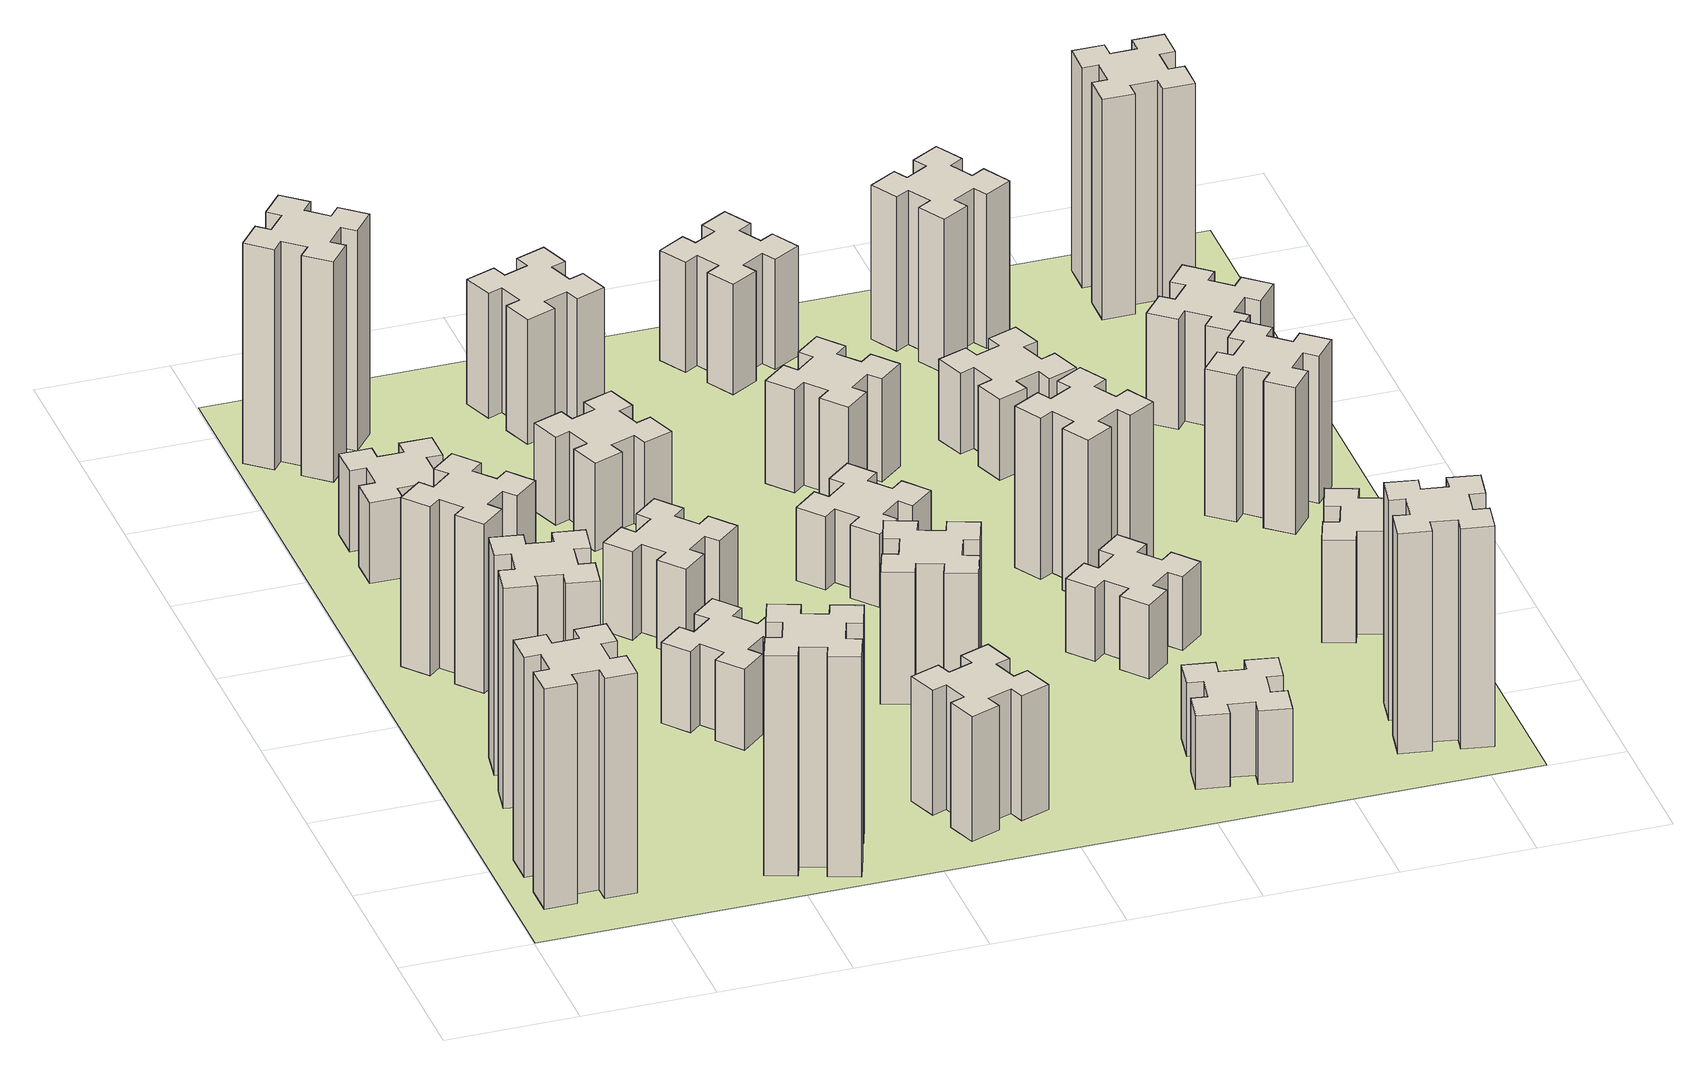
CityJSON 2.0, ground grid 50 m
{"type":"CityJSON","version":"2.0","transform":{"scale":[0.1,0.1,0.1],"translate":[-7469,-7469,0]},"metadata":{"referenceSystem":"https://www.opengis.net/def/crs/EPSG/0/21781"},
"CityObjects":{
"building1":{"type":"Building","attributes":{"class":"1000","function":"1000","usage":"1000","yearOfConstruction":2016,"roofType":"1000","measuredHeight":90,"storeysAboveGround":30,"storeysBelowGround":0},"geometry":[{"type":"Solid","lod":"1","boundaries":[[[[0,1,2,3,4,5,6,7,8,9,10,11,12,13,14,15,16,17,18,19]],[[17,16,20,21]],[[16,15,22,20]],[[15,14,23,22]],[[14,13,24,23]],[[13,12,25,24]],[[12,11,26,25]],[[11,10,27,26]],[[10,9,28,27]],[[9,8,29,28]],[[8,7,30,29]],[[7,6,31,30]],[[6,5,32,31]],[[5,4,33,32]],[[4,3,34,33]],[[3,2,35,34]],[[2,1,36,35]],[[1,0,37,36]],[[0,19,38,37]],[[19,18,39,38]],[[18,17,21,39]],[[24,25,26,27,28,29,30,31,32,33,34,35,36,37,38,39,21,20,22,23]]]]}]},
"building2":{"type":"Building","attributes":{"class":"1000","function":"1000","usage":"1000","yearOfConstruction":2016,"roofType":"1000","measuredHeight":90,"storeysAboveGround":30,"storeysBelowGround":0},"geometry":[{"type":"Solid","lod":"1","boundaries":[[[[40,41,42,43,44,45,46,47,48,49,50,51,52,53,54,55,56,57,58,59]],[[57,56,60,61]],[[56,55,62,60]],[[55,54,63,62]],[[54,53,64,63]],[[53,52,65,64]],[[52,51,66,65]],[[51,50,67,66]],[[50,49,68,67]],[[49,48,69,68]],[[48,47,70,69]],[[47,46,71,70]],[[46,45,72,71]],[[45,44,73,72]],[[44,43,74,73]],[[43,42,75,74]],[[42,41,76,75]],[[41,40,77,76]],[[40,59,78,77]],[[59,58,79,78]],[[58,57,61,79]],[[64,65,66,67,68,69,70,71,72,73,74,75,76,77,78,79,61,60,62,63]]]]}]},
"building3":{"type":"Building","attributes":{"class":"1000","function":"1000","usage":"1000","yearOfConstruction":2016,"roofType":"1000","measuredHeight":69,"storeysAboveGround":30,"storeysBelowGround":0},"geometry":[{"type":"Solid","lod":"1","boundaries":[[[[80,81,82,83,84,85,86,87,88,89,90,91,92,93,94,95,96,97,98,99]],[[97,96,100,101]],[[96,95,102,100]],[[95,94,103,102]],[[94,93,104,103]],[[93,92,105,104]],[[92,91,106,105]],[[91,90,107,106]],[[90,89,108,107]],[[89,88,109,108]],[[88,87,110,109]],[[87,86,111,110]],[[86,85,112,111]],[[85,84,113,112]],[[84,83,114,113]],[[83,82,115,114]],[[82,81,116,115]],[[81,80,117,116]],[[80,99,118,117]],[[99,98,119,118]],[[98,97,101,119]],[[104,105,106,107,108,109,110,111,112,113,114,115,116,117,118,119,101,100,102,103]]]]}]},
"building4":{"type":"Building","attributes":{"class":"1000","function":"1000","usage":"1000","yearOfConstruction":2016,"roofType":"1000","measuredHeight":33,"storeysAboveGround":30,"storeysBelowGround":0},"geometry":[{"type":"Solid","lod":"1","boundaries":[[[[120,121,122,123,124,125,126,127,128,129,130,131,132,133,134,135,136,137,138,139]],[[137,136,140,141]],[[136,135,142,140]],[[135,134,143,142]],[[134,133,144,143]],[[133,132,145,144]],[[132,131,146,145]],[[131,130,147,146]],[[130,129,148,147]],[[129,128,149,148]],[[128,127,150,149]],[[127,126,151,150]],[[126,125,152,151]],[[125,124,153,152]],[[124,123,154,153]],[[123,122,155,154]],[[122,121,156,155]],[[121,120,157,156]],[[120,139,158,157]],[[139,138,159,158]],[[138,137,141,159]],[[144,145,146,147,148,149,150,151,152,153,154,155,156,157,158,159,141,140,142,143]]]]}]},
"building5":{"type":"Building","attributes":{"class":"1000","function":"1000","usage":"1000","yearOfConstruction":2016,"roofType":"1000","measuredHeight":90,"storeysAboveGround":30,"storeysBelowGround":0},"geometry":[{"type":"Solid","lod":"1","boundaries":[[[[160,161,162,163,164,165,166,167,168,169,170,171,172,173,174,175,176,177,178,179]],[[177,176,180,181]],[[176,175,182,180]],[[175,174,183,182]],[[174,173,184,183]],[[173,172,185,184]],[[172,171,186,185]],[[171,170,187,186]],[[170,169,188,187]],[[169,168,189,188]],[[168,167,190,189]],[[167,166,191,190]],[[166,165,192,191]],[[165,164,193,192]],[[164,163,194,193]],[[163,162,195,194]],[[162,161,196,195]],[[161,160,197,196]],[[160,179,198,197]],[[179,178,199,198]],[[178,177,181,199]],[[184,185,186,187,188,189,190,191,192,193,194,195,196,197,198,199,181,180,182,183]]]]}]},
"building6":{"type":"Building","attributes":{"class":"1000","function":"1000","usage":"1000","yearOfConstruction":2016,"roofType":"1000","measuredHeight":90,"storeysAboveGround":30,"storeysBelowGround":0},"geometry":[{"type":"Solid","lod":"1","boundaries":[[[[200,201,202,203,204,205,206,207,208,209,210,211,212,213,214,215,216,217,218,219]],[[217,216,220,221]],[[216,215,222,220]],[[215,214,223,222]],[[214,213,224,223]],[[213,212,225,224]],[[212,211,226,225]],[[211,210,227,226]],[[210,209,228,227]],[[209,208,229,228]],[[208,207,230,229]],[[207,206,231,230]],[[206,205,232,231]],[[205,204,233,232]],[[204,203,234,233]],[[203,202,235,234]],[[202,201,236,235]],[[201,200,237,236]],[[200,219,238,237]],[[219,218,239,238]],[[218,217,221,239]],[[224,225,226,227,228,229,230,231,232,233,234,235,236,237,238,239,221,220,222,223]]]]}]},
"building7":{"type":"Building","attributes":{"class":"1000","function":"1000","usage":"1000","yearOfConstruction":2016,"roofType":"1000","measuredHeight":33,"storeysAboveGround":30,"storeysBelowGround":0},"geometry":[{"type":"Solid","lod":"1","boundaries":[[[[240,241,242,243,244,245,246,247,248,249,250,251,252,253,254,255,256,257,258,259]],[[257,256,260,261]],[[256,255,262,260]],[[255,254,263,262]],[[254,253,264,263]],[[253,252,265,264]],[[252,251,266,265]],[[251,250,267,266]],[[250,249,268,267]],[[249,248,269,268]],[[248,247,270,269]],[[247,246,271,270]],[[246,245,272,271]],[[245,244,273,272]],[[244,243,274,273]],[[243,242,275,274]],[[242,241,276,275]],[[241,240,277,276]],[[240,259,278,277]],[[259,258,279,278]],[[258,257,261,279]],[[264,265,266,267,268,269,270,271,272,273,274,275,276,277,278,279,261,260,262,263]]]]}]},
"building8":{"type":"Building","attributes":{"class":"1000","function":"1000","usage":"1000","yearOfConstruction":2016,"roofType":"1000","measuredHeight":36,"storeysAboveGround":30,"storeysBelowGround":0},"geometry":[{"type":"Solid","lod":"1","boundaries":[[[[280,281,282,283,284,285,286,287,288,289,290,291,292,293,294,295,296,297,298,299]],[[297,296,300,301]],[[296,295,302,300]],[[295,294,303,302]],[[294,293,304,303]],[[293,292,305,304]],[[292,291,306,305]],[[291,290,307,306]],[[290,289,308,307]],[[289,288,309,308]],[[288,287,310,309]],[[287,286,311,310]],[[286,285,312,311]],[[285,284,313,312]],[[284,283,314,313]],[[283,282,315,314]],[[282,281,316,315]],[[281,280,317,316]],[[280,299,318,317]],[[299,298,319,318]],[[298,297,301,319]],[[304,305,306,307,308,309,310,311,312,313,314,315,316,317,318,319,301,300,302,303]]]]}]},
"building9":{"type":"Building","attributes":{"class":"1000","function":"1000","usage":"1000","yearOfConstruction":2016,"roofType":"1000","measuredHeight":51,"storeysAboveGround":30,"storeysBelowGround":0},"geometry":[{"type":"Solid","lod":"1","boundaries":[[[[320,321,322,323,324,325,326,327,328,329,330,331,332,333,334,335,336,337,338,339]],[[337,336,340,341]],[[336,335,342,340]],[[335,334,343,342]],[[334,333,344,343]],[[333,332,345,344]],[[332,331,346,345]],[[331,330,347,346]],[[330,329,348,347]],[[329,328,349,348]],[[328,327,350,349]],[[327,326,351,350]],[[326,325,352,351]],[[325,324,353,352]],[[324,323,354,353]],[[323,322,355,354]],[[322,321,356,355]],[[321,320,357,356]],[[320,339,358,357]],[[339,338,359,358]],[[338,337,341,359]],[[344,345,346,347,348,349,350,351,352,353,354,355,356,357,358,359,341,340,342,343]]]]}]},
"building10":{"type":"Building","attributes":{"class":"1000","function":"1000","usage":"1000","yearOfConstruction":2016,"roofType":"1000","measuredHeight":36,"storeysAboveGround":30,"storeysBelowGround":0},"geometry":[{"type":"Solid","lod":"1","boundaries":[[[[360,361,362,363,364,365,366,367,368,369,370,371,372,373,374,375,376,377,378,379]],[[377,376,380,381]],[[376,375,382,380]],[[375,374,383,382]],[[374,373,384,383]],[[373,372,385,384]],[[372,371,386,385]],[[371,370,387,386]],[[370,369,388,387]],[[369,368,389,388]],[[368,367,390,389]],[[367,366,391,390]],[[366,365,392,391]],[[365,364,393,392]],[[364,363,394,393]],[[363,362,395,394]],[[362,361,396,395]],[[361,360,397,396]],[[360,379,398,397]],[[379,378,399,398]],[[378,377,381,399]],[[384,385,386,387,388,389,390,391,392,393,394,395,396,397,398,399,381,380,382,383]]]]}]},
"building11":{"type":"Building","attributes":{"class":"1000","function":"1000","usage":"1000","yearOfConstruction":2016,"roofType":"1000","measuredHeight":51,"storeysAboveGround":30,"storeysBelowGround":0},"geometry":[{"type":"Solid","lod":"1","boundaries":[[[[400,401,402,403,404,405,406,407,408,409,410,411,412,413,414,415,416,417,418,419]],[[417,416,420,421]],[[416,415,422,420]],[[415,414,423,422]],[[414,413,424,423]],[[413,412,425,424]],[[412,411,426,425]],[[411,410,427,426]],[[410,409,428,427]],[[409,408,429,428]],[[408,407,430,429]],[[407,406,431,430]],[[406,405,432,431]],[[405,404,433,432]],[[404,403,434,433]],[[403,402,435,434]],[[402,401,436,435]],[[401,400,437,436]],[[400,419,438,437]],[[419,418,439,438]],[[418,417,421,439]],[[424,425,426,427,428,429,430,431,432,433,434,435,436,437,438,439,421,420,422,423]]]]}]},
"building12":{"type":"Building","attributes":{"class":"1000","function":"1000","usage":"1000","yearOfConstruction":2016,"roofType":"1000","measuredHeight":54,"storeysAboveGround":30,"storeysBelowGround":0},"geometry":[{"type":"Solid","lod":"1","boundaries":[[[[440,441,442,443,444,445,446,447,448,449,450,451,452,453,454,455,456,457,458,459]],[[457,456,460,461]],[[456,455,462,460]],[[455,454,463,462]],[[454,453,464,463]],[[453,452,465,464]],[[452,451,466,465]],[[451,450,467,466]],[[450,449,468,467]],[[449,448,469,468]],[[448,447,470,469]],[[447,446,471,470]],[[446,445,472,471]],[[445,444,473,472]],[[444,443,474,473]],[[443,442,475,474]],[[442,441,476,475]],[[441,440,477,476]],[[440,459,478,477]],[[459,458,479,478]],[[458,457,461,479]],[[464,465,466,467,468,469,470,471,472,473,474,475,476,477,478,479,461,460,462,463]]]]}]},
"building13":{"type":"Building","attributes":{"class":"1000","function":"1000","usage":"1000","yearOfConstruction":2016,"roofType":"1000","measuredHeight":30,"storeysAboveGround":30,"storeysBelowGround":0},"geometry":[{"type":"Solid","lod":"1","boundaries":[[[[480,481,482,483,484,485,486,487,488,489,490,491,492,493,494,495,496,497,498,499]],[[497,496,500,501]],[[496,495,502,500]],[[495,494,503,502]],[[494,493,504,503]],[[493,492,505,504]],[[492,491,506,505]],[[491,490,507,506]],[[490,489,508,507]],[[489,488,509,508]],[[488,487,510,509]],[[487,486,511,510]],[[486,485,512,511]],[[485,484,513,512]],[[484,483,514,513]],[[483,482,515,514]],[[482,481,516,515]],[[481,480,517,516]],[[480,499,518,517]],[[499,498,519,518]],[[498,497,501,519]],[[504,505,506,507,508,509,510,511,512,513,514,515,516,517,518,519,501,500,502,503]]]]}]},
"building14":{"type":"Building","attributes":{"class":"1000","function":"1000","usage":"1000","yearOfConstruction":2016,"roofType":"1000","measuredHeight":42,"storeysAboveGround":30,"storeysBelowGround":0},"geometry":[{"type":"Solid","lod":"1","boundaries":[[[[520,521,522,523,524,525,526,527,528,529,530,531,532,533,534,535,536,537,538,539]],[[537,536,540,541]],[[536,535,542,540]],[[535,534,543,542]],[[534,533,544,543]],[[533,532,545,544]],[[532,531,546,545]],[[531,530,547,546]],[[530,529,548,547]],[[529,528,549,548]],[[528,527,550,549]],[[527,526,551,550]],[[526,525,552,551]],[[525,524,553,552]],[[524,523,554,553]],[[523,522,555,554]],[[522,521,556,555]],[[521,520,557,556]],[[520,539,558,557]],[[539,538,559,558]],[[538,537,541,559]],[[544,545,546,547,548,549,550,551,552,553,554,555,556,557,558,559,541,540,542,543]]]]}]},
"building15":{"type":"Building","attributes":{"class":"1000","function":"1000","usage":"1000","yearOfConstruction":2016,"roofType":"1000","measuredHeight":30,"storeysAboveGround":30,"storeysBelowGround":0},"geometry":[{"type":"Solid","lod":"1","boundaries":[[[[560,561,562,563,564,565,566,567,568,569,570,571,572,573,574,575,576,577,578,579]],[[577,576,580,581]],[[576,575,582,580]],[[575,574,583,582]],[[574,573,584,583]],[[573,572,585,584]],[[572,571,586,585]],[[571,570,587,586]],[[570,569,588,587]],[[569,568,589,588]],[[568,567,590,589]],[[567,566,591,590]],[[566,565,592,591]],[[565,564,593,592]],[[564,563,594,593]],[[563,562,595,594]],[[562,561,596,595]],[[561,560,597,596]],[[560,579,598,597]],[[579,578,599,598]],[[578,577,581,599]],[[584,585,586,587,588,589,590,591,592,593,594,595,596,597,598,599,581,580,582,583]]]]}]},
"building16":{"type":"Building","attributes":{"class":"1000","function":"1000","usage":"1000","yearOfConstruction":2016,"roofType":"1000","measuredHeight":45,"storeysAboveGround":30,"storeysBelowGround":0},"geometry":[{"type":"Solid","lod":"1","boundaries":[[[[600,601,602,603,604,605,606,607,608,609,610,611,612,613,614,615,616,617,618,619]],[[617,616,620,621]],[[616,615,622,620]],[[615,614,623,622]],[[614,613,624,623]],[[613,612,625,624]],[[612,611,626,625]],[[611,610,627,626]],[[610,609,628,627]],[[609,608,629,628]],[[608,607,630,629]],[[607,606,631,630]],[[606,605,632,631]],[[605,604,633,632]],[[604,603,634,633]],[[603,602,635,634]],[[602,601,636,635]],[[601,600,637,636]],[[600,619,638,637]],[[619,618,639,638]],[[618,617,621,639]],[[624,625,626,627,628,629,630,631,632,633,634,635,636,637,638,639,621,620,622,623]]]]}]},
"building17":{"type":"Building","attributes":{"class":"1000","function":"1000","usage":"1000","yearOfConstruction":2016,"roofType":"1000","measuredHeight":30,"storeysAboveGround":30,"storeysBelowGround":0},"geometry":[{"type":"Solid","lod":"1","boundaries":[[[[640,641,642,643,644,645,646,647,648,649,650,651,652,653,654,655,656,657,658,659]],[[657,656,660,661]],[[656,655,662,660]],[[655,654,663,662]],[[654,653,664,663]],[[653,652,665,664]],[[652,651,666,665]],[[651,650,667,666]],[[650,649,668,667]],[[649,648,669,668]],[[648,647,670,669]],[[647,646,671,670]],[[646,645,672,671]],[[645,644,673,672]],[[644,643,674,673]],[[643,642,675,674]],[[642,641,676,675]],[[641,640,677,676]],[[640,659,678,677]],[[659,658,679,678]],[[658,657,661,679]],[[664,665,666,667,668,669,670,671,672,673,674,675,676,677,678,679,661,660,662,663]]]]}]},
"building18":{"type":"Building","attributes":{"class":"1000","function":"1000","usage":"1000","yearOfConstruction":2016,"roofType":"1000","measuredHeight":66,"storeysAboveGround":30,"storeysBelowGround":0},"geometry":[{"type":"Solid","lod":"1","boundaries":[[[[680,681,682,683,684,685,686,687,688,689,690,691,692,693,694,695,696,697,698,699]],[[697,696,700,701]],[[696,695,702,700]],[[695,694,703,702]],[[694,693,704,703]],[[693,692,705,704]],[[692,691,706,705]],[[691,690,707,706]],[[690,689,708,707]],[[689,688,709,708]],[[688,687,710,709]],[[687,686,711,710]],[[686,685,712,711]],[[685,684,713,712]],[[684,683,714,713]],[[683,682,715,714]],[[682,681,716,715]],[[681,680,717,716]],[[680,699,718,717]],[[699,698,719,718]],[[698,697,701,719]],[[704,705,706,707,708,709,710,711,712,713,714,715,716,717,718,719,701,700,702,703]]]]}]},
"building19":{"type":"Building","attributes":{"class":"1000","function":"1000","usage":"1000","yearOfConstruction":2016,"roofType":"1000","measuredHeight":33,"storeysAboveGround":30,"storeysBelowGround":0},"geometry":[{"type":"Solid","lod":"1","boundaries":[[[[720,721,722,723,724,725,726,727,728,729,730,731,732,733,734,735,736,737,738,739]],[[737,736,740,741]],[[736,735,742,740]],[[735,734,743,742]],[[734,733,744,743]],[[733,732,745,744]],[[732,731,746,745]],[[731,730,747,746]],[[730,729,748,747]],[[729,728,749,748]],[[728,727,750,749]],[[727,726,751,750]],[[726,725,752,751]],[[725,724,753,752]],[[724,723,754,753]],[[723,722,755,754]],[[722,721,756,755]],[[721,720,757,756]],[[720,739,758,757]],[[739,738,759,758]],[[738,737,741,759]],[[744,745,746,747,748,749,750,751,752,753,754,755,756,757,758,759,741,740,742,743]]]]}]},
"building20":{"type":"Building","attributes":{"class":"1000","function":"1000","usage":"1000","yearOfConstruction":2016,"roofType":"1000","measuredHeight":90,"storeysAboveGround":30,"storeysBelowGround":0},"geometry":[{"type":"Solid","lod":"1","boundaries":[[[[760,761,762,763,764,765,766,767,768,769,770,771,772,773,774,775,776,777,778,779]],[[777,776,780,781]],[[776,775,782,780]],[[775,774,783,782]],[[774,773,784,783]],[[773,772,785,784]],[[772,771,786,785]],[[771,770,787,786]],[[770,769,788,787]],[[769,768,789,788]],[[768,767,790,789]],[[767,766,791,790]],[[766,765,792,791]],[[765,764,793,792]],[[764,763,794,793]],[[763,762,795,794]],[[762,761,796,795]],[[761,760,797,796]],[[760,779,798,797]],[[779,778,799,798]],[[778,777,781,799]],[[784,785,786,787,788,789,790,791,792,793,794,795,796,797,798,799,781,780,782,783]]]]}]},
"building21":{"type":"Building","attributes":{"class":"1000","function":"1000","usage":"1000","yearOfConstruction":2016,"roofType":"1000","measuredHeight":63,"storeysAboveGround":30,"storeysBelowGround":0},"geometry":[{"type":"Solid","lod":"1","boundaries":[[[[800,801,802,803,804,805,806,807,808,809,810,811,812,813,814,815,816,817,818,819]],[[817,816,820,821]],[[816,815,822,820]],[[815,814,823,822]],[[814,813,824,823]],[[813,812,825,824]],[[812,811,826,825]],[[811,810,827,826]],[[810,809,828,827]],[[809,808,829,828]],[[808,807,830,829]],[[807,806,831,830]],[[806,805,832,831]],[[805,804,833,832]],[[804,803,834,833]],[[803,802,835,834]],[[802,801,836,835]],[[801,800,837,836]],[[800,819,838,837]],[[819,818,839,838]],[[818,817,821,839]],[[824,825,826,827,828,829,830,831,832,833,834,835,836,837,838,839,821,820,822,823]]]]}]},
"building22":{"type":"Building","attributes":{"class":"1000","function":"1000","usage":"1000","yearOfConstruction":2016,"roofType":"1000","measuredHeight":42,"storeysAboveGround":30,"storeysBelowGround":0},"geometry":[{"type":"Solid","lod":"1","boundaries":[[[[840,841,842,843,844,845,846,847,848,849,850,851,852,853,854,855,856,857,858,859]],[[857,856,860,861]],[[856,855,862,860]],[[855,854,863,862]],[[854,853,864,863]],[[853,852,865,864]],[[852,851,866,865]],[[851,850,867,866]],[[850,849,868,867]],[[849,848,869,868]],[[848,847,870,869]],[[847,846,871,870]],[[846,845,872,871]],[[845,844,873,872]],[[844,843,874,873]],[[843,842,875,874]],[[842,841,876,875]],[[841,840,877,876]],[[840,859,878,877]],[[859,858,879,878]],[[858,857,861,879]],[[864,865,866,867,868,869,870,871,872,873,874,875,876,877,878,879,861,860,862,863]]]]}]},
"building23":{"type":"Building","attributes":{"class":"1000","function":"1000","usage":"1000","yearOfConstruction":2016,"roofType":"1000","measuredHeight":60,"storeysAboveGround":30,"storeysBelowGround":0},"geometry":[{"type":"Solid","lod":"1","boundaries":[[[[880,881,882,883,884,885,886,887,888,889,890,891,892,893,894,895,896,897,898,899]],[[897,896,900,901]],[[896,895,902,900]],[[895,894,903,902]],[[894,893,904,903]],[[893,892,905,904]],[[892,891,906,905]],[[891,890,907,906]],[[890,889,908,907]],[[889,888,909,908]],[[888,887,910,909]],[[887,886,911,910]],[[886,885,912,911]],[[885,884,913,912]],[[884,883,914,913]],[[883,882,915,914]],[[882,881,916,915]],[[881,880,917,916]],[[880,899,918,917]],[[899,898,919,918]],[[898,897,901,919]],[[904,905,906,907,908,909,910,911,912,913,914,915,916,917,918,919,901,900,902,903]]]]}]},
"building24":{"type":"Building","attributes":{"class":"1000","function":"1000","usage":"1000","yearOfConstruction":2016,"roofType":"1000","measuredHeight":45,"storeysAboveGround":30,"storeysBelowGround":0},"geometry":[{"type":"Solid","lod":"1","boundaries":[[[[920,921,922,923,924,925,926,927,928,929,930,931,932,933,934,935,936,937,938,939]],[[937,936,940,941]],[[936,935,942,940]],[[935,934,943,942]],[[934,933,944,943]],[[933,932,945,944]],[[932,931,946,945]],[[931,930,947,946]],[[930,929,948,947]],[[929,928,949,948]],[[928,927,950,949]],[[927,926,951,950]],[[926,925,952,951]],[[925,924,953,952]],[[924,923,954,953]],[[923,922,955,954]],[[922,921,956,955]],[[921,920,957,956]],[[920,939,958,957]],[[939,938,959,958]],[[938,937,941,959]],[[944,945,946,947,948,949,950,951,952,953,954,955,956,957,958,959,941,940,942,943]]]]}]},
"building25":{"type":"Building","attributes":{"class":"1000","function":"1000","usage":"1000","yearOfConstruction":2016,"roofType":"1000","measuredHeight":90,"storeysAboveGround":30,"storeysBelowGround":0},"geometry":[{"type":"Solid","lod":"1","boundaries":[[[[960,961,962,963,964,965,966,967,968,969,970,971,972,973,974,975,976,977,978,979]],[[977,976,980,981]],[[976,975,982,980]],[[975,974,983,982]],[[974,973,984,983]],[[973,972,985,984]],[[972,971,986,985]],[[971,970,987,986]],[[970,969,988,987]],[[969,968,989,988]],[[968,967,990,989]],[[967,966,991,990]],[[966,965,992,991]],[[965,964,993,992]],[[964,963,994,993]],[[963,962,995,994]],[[962,961,996,995]],[[961,960,997,996]],[[960,979,998,997]],[[979,978,999,998]],[[978,977,981,999]],[[984,985,986,987,988,989,990,991,992,993,994,995,996,997,998,999,981,980,982,983]]]]}]},
"landuse1":{"type":"LandUse","attributes":{"name":"plot1","function":"1010"},"geometry":[{"type":"MultiSurface","lod":"1","boundaries":[[[1000,1001,1002,1003]]]}]}
},
"vertices":[
[165,425,0],[165,325,0],[105,325,0],[105,205,0],[225,205,0],[225,265,0],[325,265,0],[325,205,0],[445,205,0],[445,325,0],[385,325,0],[385,425,0],[445,425,0],[445,545,0],[325,545,0],[325,485,0],[225,485,0],[225,545,0],[105,545,0],[105,425,0],[225,485,900],[225,545,900],[325,485,900],[325,545,900],[445,545,900],[445,425,900],[385,425,900],[385,325,900],[445,325,900],[445,205,900],[325,205,900],[325,265,900],[225,265,900],[225,205,900],[105,205,900],[105,325,900],[165,325,900],[165,425,900],[105,425,900],[105,545,900],
[444,1115,0],[345,1132,0],[356,1191,0],[237,1212,0],[217,1094,0],[276,1084,0],[258,985,0],[199,996,0],[178,877,0],[297,857,0],[307,916,0],[405,898,0],[395,839,0],[513,818,0],[534,937,0],[475,947,0],[492,1045,0],[551,1035,0],[572,1153,0],[454,1174,0],[492,1045,900],[551,1035,900],[475,947,900],[534,937,900],[513,818,900],[395,839,900],[405,898,900],[307,916,900],[297,857,900],[178,877,900],[199,996,900],[258,985,900],[276,1084,900],[217,1094,900],[237,1212,900],[356,1191,900],[345,1132,900],[444,1115,900],[454,1174,900],[572,1153,900],
[492,1888,0],[427,1964,0],[473,2003,0],[396,2095,0],[304,2018,0],[343,1972,0],[266,1907,0],[228,1953,0],[136,1876,0],[213,1784,0],[259,1823,0],[323,1746,0],[277,1708,0],[354,1616,0],[446,1693,0],[408,1739,0],[484,1803,0],[523,1757,0],[615,1834,0],[538,1926,0],[484,1803,690],[523,1757,690],[408,1739,690],[446,1693,690],[354,1616,690],[277,1708,690],[323,1746,690],[259,1823,690],[213,1784,690],[136,1876,690],[228,1953,690],[266,1907,690],[343,1972,690],[304,2018,690],[396,2095,690],[473,2003,690],[427,1964,690],[492,1888,690],[538,1926,690],[615,1834,690],
[485,2545,0],[485,2645,0],[545,2645,0],[545,2765,0],[425,2765,0],[425,2705,0],[325,2705,0],[325,2765,0],[205,2765,0],[205,2645,0],[265,2645,0],[265,2545,0],[205,2545,0],[205,2425,0],[325,2425,0],[325,2485,0],[425,2485,0],[425,2425,0],[545,2425,0],[545,2545,0],[425,2485,330],[425,2425,330],[325,2485,330],[325,2425,330],[205,2425,330],[205,2545,330],[265,2545,330],[265,2645,330],[205,2645,330],[205,2765,330],[325,2765,330],[325,2705,330],[425,2705,330],[425,2765,330],[545,2765,330],[545,2645,330],[485,2645,330],[485,2545,330],[545,2545,330],[545,2425,330],
[1029,360,0],[995,266,0],[939,287,0],[897,174,0],[1010,133,0],[1031,189,0],[1125,155,0],[1104,99,0],[1217,57,0],[1258,170,0],[1202,191,0],[1236,285,0],[1292,264,0],[1333,377,0],[1220,418,0],[1200,362,0],[1106,396,0],[1127,452,0],[1014,493,0],[973,380,0],[1106,396,900],[1127,452,900],[1200,362,900],[1220,418,900],[1333,377,900],[1292,264,900],[1236,285,900],[1202,191,900],[1258,170,900],[1217,57,900],[1104,99,900],[1125,155,900],[1031,189,900],[1010,133,900],[897,174,900],[939,287,900],[995,266,900],[1029,360,900],[973,380,900],[1014,493,900],
[384,3387,0],[308,3452,0],[346,3498,0],[254,3575,0],[177,3483,0],[223,3444,0],[159,3368,0],[113,3406,0],[36,3314,0],[128,3237,0],[166,3283,0],[243,3219,0],[204,3173,0],[296,3096,0],[373,3188,0],[327,3226,0],[392,3303,0],[438,3264,0],[515,3356,0],[423,3433,0],[392,3303,900],[438,3264,900],[327,3226,900],[373,3188,900],[296,3096,900],[204,3173,900],[243,3219,900],[166,3283,900],[128,3237,900],[36,3314,900],[113,3406,900],[159,3368,900],[223,3444,900],[177,3483,900],[254,3575,900],[346,3498,900],[308,3452,900],[384,3387,900],[423,3433,900],[515,3356,900],
[1083,1332,0],[1006,1267,0],[968,1313,0],[876,1236,0],[953,1144,0],[999,1183,0],[1063,1106,0],[1017,1068,0],[1094,976,0],[1186,1053,0],[1148,1099,0],[1224,1163,0],[1263,1117,0],[1355,1194,0],[1278,1286,0],[1232,1248,0],[1167,1324,0],[1213,1363,0],[1136,1455,0],[1044,1378,0],[1167,1324,330],[1213,1363,330],[1232,1248,330],[1278,1286,330],[1355,1194,330],[1263,1117,330],[1224,1163,330],[1148,1099,330],[1186,1053,330],[1094,976,330],[1017,1068,330],[1063,1106,330],[999,1183,330],[953,1144,330],[876,1236,330],[968,1313,330],[1006,1267,330],[1083,1332,330],[1044,1378,330],[1136,1455,330],
[1083,1972,0],[1006,1907,0],[968,1953,0],[876,1876,0],[953,1784,0],[999,1823,0],[1063,1746,0],[1017,1708,0],[1094,1616,0],[1186,1693,0],[1148,1739,0],[1224,1803,0],[1263,1757,0],[1355,1834,0],[1278,1926,0],[1232,1888,0],[1167,1964,0],[1213,2003,0],[1136,2095,0],[1044,2018,0],[1167,1964,360],[1213,2003,360],[1232,1888,360],[1278,1926,360],[1355,1834,360],[1263,1757,360],[1224,1803,360],[1148,1739,360],[1186,1693,360],[1094,1616,360],[1017,1708,360],[1063,1746,360],[999,1823,360],[953,1784,360],[876,1876,360],[968,1953,360],[1006,1907,360],[1083,1972,360],[1044,2018,360],[1136,2095,360],
[1765,496,0],[1671,462,0],[1650,518,0],[1537,477,0],[1579,364,0],[1635,385,0],[1669,291,0],[1613,270,0],[1654,157,0],[1767,199,0],[1746,255,0],[1840,289,0],[1860,233,0],[1973,274,0],[1932,387,0],[1876,366,0],[1842,460,0],[1898,480,0],[1857,593,0],[1744,552,0],[1842,460,510],[1898,480,510],[1876,366,510],[1932,387,510],[1973,274,510],[1860,233,510],[1840,289,510],[1746,255,510],[1767,199,510],[1654,157,510],[1613,270,510],[1669,291,510],[1635,385,510],[1579,364,510],[1537,477,510],[1650,518,510],[1671,462,510],[1765,496,510],[1744,552,510],[1857,593,510],
[1106,2475,0],[1200,2509,0],[1220,2453,0],[1333,2494,0],[1292,2607,0],[1236,2586,0],[1202,2680,0],[1258,2700,0],[1217,2813,0],[1104,2772,0],[1125,2716,0],[1031,2682,0],[1010,2738,0],[897,2697,0],[939,2584,0],[995,2605,0],[1029,2511,0],[973,2490,0],[1014,2377,0],[1127,2419,0],[1029,2511,360],[973,2490,360],[995,2605,360],[939,2584,360],[897,2697,360],[1010,2738,360],[1031,2682,360],[1125,2716,360],[1104,2772,360],[1217,2813,360],[1258,2700,360],[1202,2680,360],[1236,2586,360],[1292,2607,360],[1333,2494,360],[1220,2453,360],[1200,2509,360],[1106,2475,360],[1127,2419,360],[1014,2377,360],
[1125,3456,0],[1031,3422,0],[1010,3478,0],[897,3437,0],[939,3324,0],[995,3345,0],[1029,3251,0],[973,3230,0],[1014,3117,0],[1127,3159,0],[1106,3215,0],[1200,3249,0],[1220,3193,0],[1333,3234,0],[1292,3347,0],[1236,3326,0],[1202,3420,0],[1258,3440,0],[1217,3553,0],[1104,3512,0],[1202,3420,510],[1258,3440,510],[1236,3326,510],[1292,3347,510],[1333,3234,510],[1220,3193,510],[1200,3249,510],[1106,3215,510],[1127,3159,510],[1014,3117,510],[973,3230,510],[1029,3251,510],[995,3345,510],[939,3324,510],[897,3437,510],[1010,3478,510],[1031,3422,510],[1125,3456,510],[1104,3512,510],[1217,3553,510],
[1769,1300,0],[1735,1206,0],[1679,1227,0],[1637,1114,0],[1750,1073,0],[1771,1129,0],[1865,1095,0],[1844,1039,0],[1957,997,0],[1998,1110,0],[1942,1131,0],[1976,1225,0],[2032,1204,0],[2073,1317,0],[1960,1358,0],[1940,1302,0],[1846,1336,0],[1867,1392,0],[1754,1433,0],[1713,1320,0],[1846,1336,540],[1867,1392,540],[1940,1302,540],[1960,1358,540],[2073,1317,540],[2032,1204,540],[1976,1225,540],[1942,1131,540],[1998,1110,540],[1957,997,540],[1844,1039,540],[1865,1095,540],[1771,1129,540],[1750,1073,540],[1637,1114,540],[1679,1227,540],[1735,1206,540],[1769,1300,540],[1713,1320,540],[1754,1433,540],
[1972,1988,0],[1907,2064,0],[1953,2103,0],[1876,2195,0],[1784,2118,0],[1823,2072,0],[1746,2007,0],[1708,2053,0],[1616,1976,0],[1693,1884,0],[1739,1923,0],[1803,1846,0],[1757,1808,0],[1834,1716,0],[1926,1793,0],[1888,1839,0],[1964,1903,0],[2003,1857,0],[2095,1934,0],[2018,2026,0],[1964,1903,300],[2003,1857,300],[1888,1839,300],[1926,1793,300],[1834,1716,300],[1757,1808,300],[1803,1846,300],[1739,1923,300],[1693,1884,300],[1616,1976,300],[1708,2053,300],[1746,2007,300],[1823,2072,300],[1784,2118,300],[1876,2195,300],[1953,2103,300],[1907,2064,300],[1972,1988,300],[2018,2026,300],[2095,1934,300],
[1988,2479,0],[2064,2543,0],[2103,2497,0],[2195,2574,0],[2118,2666,0],[2072,2628,0],[2007,2704,0],[2053,2743,0],[1976,2835,0],[1884,2758,0],[1923,2712,0],[1846,2647,0],[1808,2693,0],[1716,2616,0],[1793,2524,0],[1839,2563,0],[1903,2486,0],[1857,2448,0],[1934,2356,0],[2026,2433,0],[1903,2486,420],[1857,2448,420],[1839,2563,420],[1793,2524,420],[1716,2616,420],[1808,2693,420],[1846,2647,420],[1923,2712,420],[1884,2758,420],[1976,2835,420],[2053,2743,420],[2007,2704,420],[2072,2628,420],[2118,2666,420],[2195,2574,420],[2103,2497,420],[2064,2543,420],[1988,2479,420],[2026,2433,420],[1934,2356,420],
[2596,444,0],[2578,345,0],[2519,356,0],[2498,237,0],[2617,217,0],[2627,276,0],[2725,258,0],[2715,199,0],[2833,178,0],[2854,297,0],[2795,307,0],[2812,405,0],[2871,395,0],[2892,513,0],[2774,534,0],[2764,475,0],[2665,492,0],[2676,551,0],[2557,572,0],[2537,454,0],[2665,492,300],[2676,551,300],[2764,475,300],[2774,534,300],[2892,513,300],[2871,395,300],[2812,405,300],[2795,307,300],[2854,297,300],[2833,178,300],[2715,199,300],[2725,258,300],[2627,276,300],[2617,217,300],[2498,237,300],[2519,356,300],[2578,345,300],[2596,444,300],[2537,454,300],[2557,572,300],
[1844,3556,0],[1757,3506,0],[1727,3558,0],[1623,3498,0],[1683,3394,0],[1735,3424,0],[1785,3337,0],[1733,3307,0],[1793,3203,0],[1897,3263,0],[1867,3315,0],[1954,3365,0],[1984,3313,0],[2088,3373,0],[2028,3477,0],[1976,3447,0],[1926,3534,0],[1978,3564,0],[1918,3668,0],[1814,3608,0],[1926,3534,450],[1978,3564,450],[1976,3447,450],[2028,3477,450],[2088,3373,450],[1984,3313,450],[1954,3365,450],[1867,3315,450],[1897,3263,450],[1793,3203,450],[1733,3307,450],[1785,3337,450],[1735,3424,450],[1683,3394,450],[1623,3498,450],[1727,3558,450],[1757,3506,450],[1844,3556,450],[1814,3608,450],[1918,3668,450],
[2628,1099,0],[2704,1163,0],[2743,1117,0],[2835,1194,0],[2758,1286,0],[2712,1248,0],[2647,1324,0],[2693,1363,0],[2616,1455,0],[2524,1378,0],[2563,1332,0],[2486,1267,0],[2448,1313,0],[2356,1236,0],[2433,1144,0],[2479,1183,0],[2543,1106,0],[2497,1068,0],[2574,976,0],[2666,1053,0],[2543,1106,300],[2497,1068,300],[2479,1183,300],[2433,1144,300],[2356,1236,300],[2448,1313,300],[2486,1267,300],[2563,1332,300],[2524,1378,300],[2616,1455,300],[2693,1363,300],[2647,1324,300],[2712,1248,300],[2758,1286,300],[2835,1194,300],[2743,1117,300],[2704,1163,300],[2628,1099,300],[2666,1053,300],[2574,976,300],
[2475,1744,0],[2525,1657,0],[2473,1627,0],[2533,1523,0],[2637,1583,0],[2607,1635,0],[2694,1685,0],[2724,1633,0],[2828,1693,0],[2768,1797,0],[2716,1767,0],[2666,1854,0],[2718,1884,0],[2658,1988,0],[2554,1928,0],[2584,1876,0],[2497,1826,0],[2467,1878,0],[2363,1818,0],[2423,1714,0],[2497,1826,660],[2467,1878,660],[2584,1876,660],[2554,1928,660],[2658,1988,660],[2718,1884,660],[2666,1854,660],[2716,1767,660],[2768,1797,660],[2828,1693,660],[2724,1633,660],[2694,1685,660],[2607,1635,660],[2637,1583,660],[2533,1523,660],[2473,1627,660],[2525,1657,660],[2475,1744,660],[2423,1714,660],[2363,1818,660],
[2586,2475,0],[2680,2509,0],[2700,2453,0],[2813,2494,0],[2772,2607,0],[2716,2586,0],[2682,2680,0],[2738,2700,0],[2697,2813,0],[2584,2772,0],[2605,2716,0],[2511,2682,0],[2490,2738,0],[2377,2697,0],[2419,2584,0],[2475,2605,0],[2509,2511,0],[2453,2490,0],[2494,2377,0],[2607,2419,0],[2509,2511,330],[2453,2490,330],[2475,2605,330],[2419,2584,330],[2377,2697,330],[2490,2738,330],[2511,2682,330],[2605,2716,330],[2584,2772,330],[2697,2813,330],[2738,2700,330],[2682,2680,330],[2716,2586,330],[2772,2607,330],[2813,2494,330],[2700,2453,330],[2680,2509,330],[2586,2475,330],[2607,2419,330],[2494,2377,330],
[3504,475,0],[3405,492,0],[3416,551,0],[3297,572,0],[3277,454,0],[3336,444,0],[3318,345,0],[3259,356,0],[3238,237,0],[3357,217,0],[3367,276,0],[3465,258,0],[3455,199,0],[3573,178,0],[3594,297,0],[3535,307,0],[3552,405,0],[3611,395,0],[3632,513,0],[3514,534,0],[3552,405,900],[3611,395,900],[3535,307,900],[3594,297,900],[3573,178,900],[3455,199,900],[3465,258,900],[3367,276,900],[3357,217,900],[3238,237,900],[3259,356,900],[3318,345,900],[3336,444,900],[3277,454,900],[3297,572,900],[3416,551,900],[3405,492,900],[3504,475,900],[3514,534,900],[3632,513,900],
[2716,3347,0],[2666,3434,0],[2718,3464,0],[2658,3568,0],[2554,3508,0],[2584,3456,0],[2497,3406,0],[2467,3458,0],[2363,3398,0],[2423,3294,0],[2475,3324,0],[2525,3237,0],[2473,3207,0],[2533,3103,0],[2637,3163,0],[2607,3215,0],[2694,3265,0],[2724,3213,0],[2828,3273,0],[2768,3377,0],[2694,3265,630],[2724,3213,630],[2607,3215,630],[2637,3163,630],[2533,3103,630],[2473,3207,630],[2525,3237,630],[2475,3324,630],[2423,3294,630],[2363,3398,630],[2467,3458,630],[2497,3406,630],[2584,3456,630],[2554,3508,630],[2658,3568,630],[2718,3464,630],[2666,3434,630],[2716,3347,630],[2768,3377,630],[2828,3273,630],
[3351,1029,0],[3445,995,0],[3424,939,0],[3537,897,0],[3578,1010,0],[3522,1031,0],[3556,1125,0],[3612,1104,0],[3653,1217,0],[3540,1258,0],[3520,1202,0],[3426,1236,0],[3447,1292,0],[3334,1333,0],[3293,1220,0],[3349,1200,0],[3315,1106,0],[3259,1127,0],[3217,1014,0],[3330,973,0],[3315,1106,420],[3259,1127,420],[3349,1200,420],[3293,1220,420],[3334,1333,420],[3447,1292,420],[3426,1236,420],[3520,1202,420],[3540,1258,420],[3653,1217,420],[3612,1104,420],[3556,1125,420],[3522,1031,420],[3578,1010,420],[3537,897,420],[3424,939,420],[3445,995,420],[3351,1029,420],[3330,973,420],[3217,1014,420],
[3387,1846,0],[3452,1923,0],[3498,1884,0],[3575,1976,0],[3483,2053,0],[3444,2007,0],[3368,2072,0],[3406,2118,0],[3314,2195,0],[3237,2103,0],[3283,2064,0],[3219,1988,0],[3173,2026,0],[3096,1934,0],[3188,1857,0],[3226,1903,0],[3303,1839,0],[3264,1793,0],[3356,1716,0],[3433,1808,0],[3303,1839,600],[3264,1793,600],[3226,1903,600],[3188,1857,600],[3096,1934,600],[3173,2026,600],[3219,1988,600],[3283,2064,600],[3237,2103,600],[3314,2195,600],[3406,2118,600],[3368,2072,600],[3444,2007,600],[3483,2053,600],[3575,1976,600],[3498,1884,600],[3452,1923,600],[3387,1846,600],[3433,1808,600],[3356,1716,600],
[3444,2647,0],[3368,2712,0],[3406,2758,0],[3314,2835,0],[3237,2743,0],[3283,2704,0],[3219,2628,0],[3173,2666,0],[3096,2574,0],[3188,2497,0],[3226,2543,0],[3303,2479,0],[3264,2433,0],[3356,2356,0],[3433,2448,0],[3387,2486,0],[3452,2563,0],[3498,2524,0],[3575,2616,0],[3483,2693,0],[3452,2563,450],[3498,2524,450],[3387,2486,450],[3433,2448,450],[3356,2356,450],[3264,2433,450],[3303,2479,450],[3226,2543,450],[3188,2497,450],[3096,2574,450],[3173,2666,450],[3219,2628,450],[3283,2704,450],[3237,2743,450],[3314,2835,450],[3406,2758,450],[3368,2712,450],[3444,2647,450],[3483,2693,450],[3575,2616,450],
[3285,3325,0],[3385,3325,0],[3385,3265,0],[3505,3265,0],[3505,3385,0],[3445,3385,0],[3445,3485,0],[3505,3485,0],[3505,3605,0],[3385,3605,0],[3385,3545,0],[3285,3545,0],[3285,3605,0],[3165,3605,0],[3165,3485,0],[3225,3485,0],[3225,3385,0],[3165,3385,0],[3165,3265,0],[3285,3265,0],[3225,3385,900],[3165,3385,900],[3225,3485,900],[3165,3485,900],[3165,3605,900],[3285,3605,900],[3285,3545,900],[3385,3545,900],[3385,3605,900],[3505,3605,900],[3505,3485,900],[3445,3485,900],[3445,3385,900],[3505,3385,900],[3505,3265,900],[3385,3265,900],[3385,3325,900],[3285,3325,900],[3285,3265,900],[3165,3265,900],
[5,3705,0],[3705,3705,0],[3705,5,0],[5,5,0]
]}
